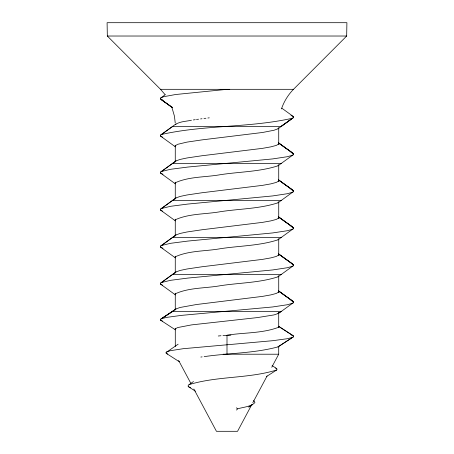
<?xml version="1.0" encoding="UTF-8"?>
<svg xmlns="http://www.w3.org/2000/svg" width="454" height="454" viewBox="0 0 454 454"><rect width="100%" height="100%" fill="white"/><g stroke="black" fill="none" stroke-linecap="round" stroke-linejoin="round"><path stroke-width="0.68" d="M227 354.216L227 335.183C244.07 332.476 262.65 333.469 278.813 327.192L278.813 326.522L293.613 336.039L293.613 336.709L277.996 346.89C254.002 353.365 228.674 353.053 204.152 356.634M281.469 108.915C283.932 101.588 288.097 94.858 293.488 89.313L346.674 36.025L346.907 22.7L107.093 22.7L107.326 36.025L160.517 89.313L164.95 94.489M251.493 405.189L237.556 431.3L216.444 431.3L193.875 389.027M252.821 402.704L267.094 375.974M271.742 367.269L278.711 354.216L278.711 346.493M236.608 410.093L237.289 408.941C243.1 407.056 250.341 407.011 254.921 402.658L254.456 401.325L253.519 400.655M266.555 376.485L276.639 370.016L277.082 369.346L276.73 368.682L272.105 365.549M178.144 344.194L165.835 352.696L166.278 353.36L179.33 361.736M175.187 124.663C179.807 121.332 186.083 121.496 191.463 120.219M175.187 183.558L175.187 182.814C189.085 176.419 205.548 177.355 220.491 174.677C239.593 171.726 259.529 171.833 277.996 165.795L293.613 154.479L293.613 153.736L278.813 143.163L278.813 143.907L276.373 145.388L270.834 146.863L262.537 148.344L201.99 155.75L186.997 157.969L180.028 159.45L176.004 160.926L160.387 172.242L160.387 172.985L175.448 183.893M175.187 220.565L175.187 219.827C189.085 213.425 205.548 214.362 220.491 211.683C239.593 208.738 259.529 208.84 277.996 202.802L293.613 191.486L293.613 190.748L278.813 180.176L278.813 180.913L276.373 182.394L270.834 183.876L262.537 185.357L201.99 192.757L186.997 194.976L180.028 196.457L176.004 197.938L160.387 209.249L160.387 209.992L175.448 220.899M175.187 146.551L175.187 145.808L177.627 144.327L186.997 142.108L201.99 139.889L262.537 132.483L273.972 130.264L277.996 128.783L278.813 128.045M175.187 257.571L175.187 256.833C189.085 250.438 205.548 251.374 220.491 248.69C239.593 245.745 259.529 245.847 277.996 239.808L293.613 228.493L293.613 227.755L278.813 217.182L278.813 217.92L276.373 219.401L270.834 220.882L262.537 222.364L201.99 229.764L186.997 231.983L180.028 233.464L176.004 234.945L160.387 246.261L160.387 246.999L175.448 257.912M277.996 165.795L278.813 165.052M175.187 294.584L175.187 293.84C189.085 287.444 205.548 288.381 220.491 285.697C239.593 282.751 259.529 282.859 277.996 276.815L293.613 265.505L293.613 264.761L278.813 254.189L278.813 254.932L276.373 256.408L270.834 257.889L262.537 259.37L201.99 266.77L186.997 268.995L180.028 270.471L176.004 271.952L160.387 283.268L160.387 284.005L175.448 294.918M277.996 202.802L278.813 202.058M175.187 329.57L175.187 328.906L177.627 327.572L191.463 324.905L257.514 317.579L273.972 314.917L277.996 313.583L281.344 311.393L293.613 302.512L293.613 301.774L278.813 291.196L278.813 291.939L276.373 293.42L270.834 294.896L262.537 296.377L196.486 304.521L180.028 307.483L176.004 308.964L160.387 319.389L160.387 320.053L175.426 329.854M277.996 239.808L278.813 239.071M277.996 276.815L278.813 276.077M193.506 381.536L188.989 384.669L187.996 386.002L188.438 386.666L195.407 391.195M278.813 346.226L277.996 346.89L293.613 336.709M175.448 146.886L160.387 135.973L160.387 135.235L176.004 123.919M160.387 172.242L176.004 160.926M160.387 209.249L176.004 197.938M277.996 128.783L293.613 117.472L293.613 116.729L281.9 108.245M160.387 246.261L176.004 234.945M160.387 283.268L176.004 271.952M293.613 302.512L292.563 303.249L287.393 304.73L272.689 306.955L181.311 315.388L166.607 317.391L161.437 318.719L176.004 308.964M172.344 107.507L160.387 98.966L160.387 98.229L165.404 94.591M160.387 135.235L172.821 126.354M293.613 117.472L281.179 126.354L292.563 118.21C249.564 127.892 204.436 124.816 161.437 134.492M160.387 98.229L163.519 96.747L175.573 94.523L227 89.342M293.613 154.479L292.563 155.217L287.393 156.698L272.689 158.917L187.769 167.061L170.642 169.28L161.437 171.504M293.613 191.486L292.563 192.229L287.393 193.705L272.689 195.929L187.769 204.067L170.642 206.292L161.437 208.511M293.613 228.493L292.563 229.236L287.393 230.717L272.689 232.936L187.769 241.08L170.642 243.299L161.437 245.518M293.613 265.505L292.563 266.243L287.393 267.724L272.689 269.943L187.769 278.086L170.642 280.305L161.437 282.53M248.894 407.005L252.345 404.656L248.832 407.034M160.387 319.389L172.821 311.393M276.639 370.016C248.321 378.744 217.352 375.923 188.989 384.669M166.363 352.026L170.341 350.698L183.223 348.7L272.689 340.704L287.393 338.707L292.563 337.373M193.347 119.941L195.231 119.663M196.486 119.481L198.551 119.203M200.617 118.925L201.99 118.738M200.855 357.048L202.098 356.884M203.954 118.494L205.923 118.244M207.887 118L209.266 117.836M218.266 336L220.979 335.727M222.988 335.546L230.899 335.183M107.326 36.025L346.674 36.025M160.512 89.313L293.483 89.313M220.485 89.342L229.747 89.342M172.651 126.354L281.349 126.354M172.656 163.361L281.349 163.361M172.656 200.367L281.349 200.367M172.656 237.38L281.349 237.38M172.656 274.386L281.349 274.386M172.656 311.393L281.349 311.393L277.996 313.583L278.813 312.914L278.813 312.25M223.101 354.216L278.711 354.216M291.519 335.041L293.613 336.039M162.481 321.052L160.387 320.053M291.003 115.435L293.613 116.729M162.997 100.26L160.387 98.966M291.003 152.442L293.613 153.736M162.475 137.085L160.387 135.973M291.003 189.454L293.613 190.748M162.997 174.279L160.387 172.985M291.003 226.461L293.613 227.755M162.475 211.099L160.387 209.992M291.519 263.655L293.613 264.761M162.997 248.293L160.387 246.999M291.003 300.474L293.613 301.774M162.475 285.118L160.387 284.005M190.561 387.778L188.438 386.666M166.278 353.36L167.674 354.029M275.572 368.018L276.73 368.682M278.574 326.239L292.563 335.375M278.813 143.163L292.563 152.998L278.557 142.834M278.813 180.176L292.563 190.005L278.557 179.841M172.321 107.49L161.437 99.704L172.083 107.433M278.813 217.182L292.563 227.017L278.557 216.847M278.813 254.189L292.563 264.024L278.557 253.854M278.813 291.196L292.563 301.03L278.557 290.866M236.608 407.715L237.289 408.941M178.609 360.436L190.89 383.431M171.606 106.35L174.438 116.167L175.227 122.943M278.728 127.75L278.733 144.508M278.728 164.757L278.733 181.515M278.733 201.763L278.733 218.522M278.733 238.776L278.733 255.534M278.728 275.782L278.733 292.541M278.711 312.8L278.711 327.538M175.272 145.206L175.267 161.964M175.272 182.213L175.267 198.971M175.272 219.22L175.267 235.978M175.272 256.232L175.267 272.99M175.272 293.239L175.267 309.997M175.289 328.242L175.289 346.493"/></g></svg>
